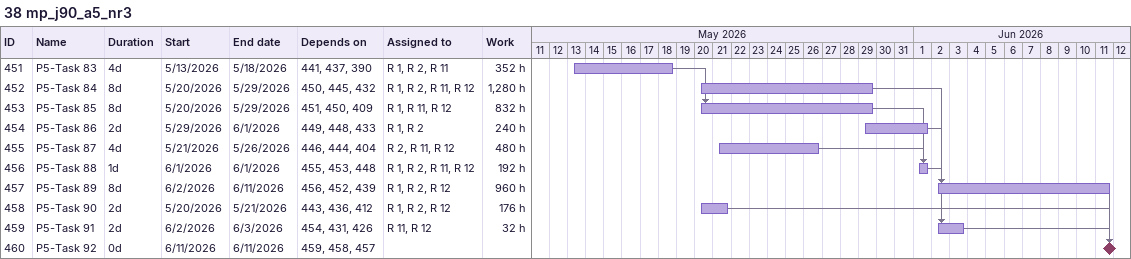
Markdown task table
38 mp_j90_a5_nr3

| ID | Task | Duration | Start | Finish | Predecessors | Resources | Work (h) |
|---|---|---|---|---|---|---|---|
| 451 | P5-Task 83 | 4d | 2026-05-13 | 2026-05-18 | 441, 437, 390 | R 1, R 2, R 11 | 352 |
| 452 | P5-Task 84 | 8d | 2026-05-20 | 2026-05-29 | 450, 445, 432 | R 1, R 2, R 11, R 12 | 1280 |
| 453 | P5-Task 85 | 8d | 2026-05-20 | 2026-05-29 | 451, 450, 409 | R 1, R 11, R 12 | 832 |
| 454 | P5-Task 86 | 2d | 2026-05-29 | 2026-06-01 | 449, 448, 433 | R 1, R 2 | 240 |
| 455 | P5-Task 87 | 4d | 2026-05-21 | 2026-05-26 | 446, 444, 404 | R 2, R 11, R 12 | 480 |
| 456 | P5-Task 88 | 1d | 2026-06-01 | 2026-06-01 | 455, 453, 448 | R 1, R 2, R 11, R 12 | 192 |
| 457 | P5-Task 89 | 8d | 2026-06-02 | 2026-06-11 | 456, 452, 439 | R 1, R 2, R 12 | 960 |
| 458 | P5-Task 90 | 2d | 2026-05-20 | 2026-05-21 | 443, 436, 412 | R 1, R 2, R 12 | 176 |
| 459 | P5-Task 91 | 2d | 2026-06-02 | 2026-06-03 | 454, 431, 426 | R 11, R 12 | 32 |
| 460 | P5-Task 92 | 0d | 2026-06-11 | 2026-06-11 | 459, 458, 457 |  |  |
